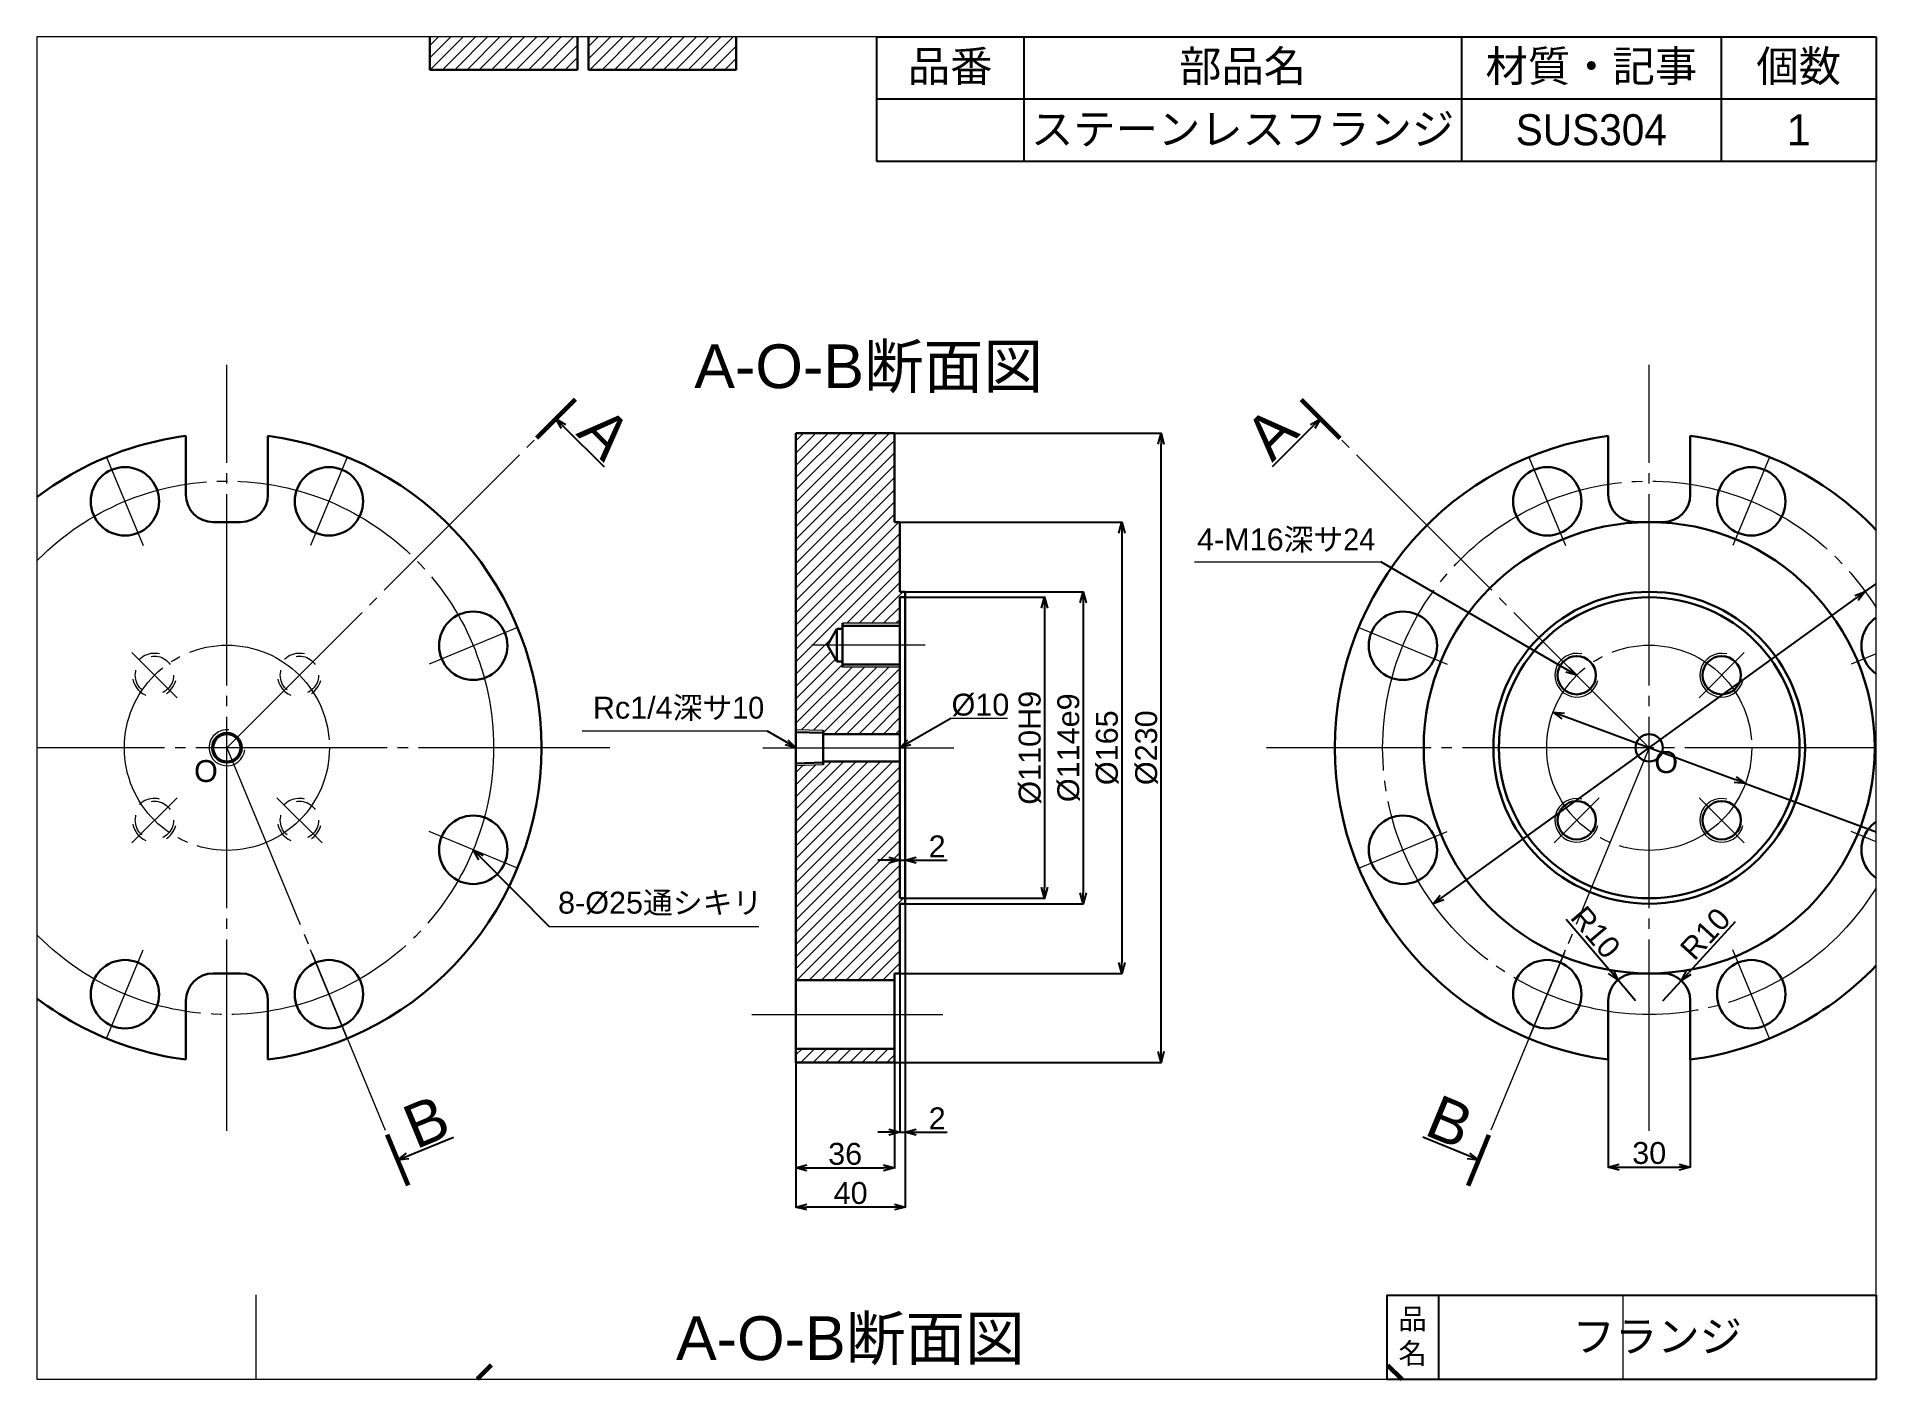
# Paper-space layout '배치1' of a CAD drawing. Header units: millimetres. Extents: x 0 to 267, y 0 to 195.
# The model-space entities are those that its viewports show. They can reach past a viewport. Long polylines and large blocks are cut down to what shows.
import ezdxf

# ---------------------------------------------------------------- set-up
doc = ezdxf.new("R2010")
doc.units = ezdxf.units.MM
doc.linetypes.add('JIS_02_1.2', pattern=[2.5, 1.25, -1.25])
doc.linetypes.add('JIS_08_11', pattern=[12.8, 11, -0.6, 0.6, -0.6])
for name, color, linetype, lineweight in [('ACR_CENTER', 2, 'JIS_08_11', 13), ('ACR_Dim', 7, 'Continuous', 13), ('Cster BODY OUTER', 7, 'Continuous', 30), ('Cster Hatch', 7, 'Continuous', 13), ('micel', 7, 'Continuous', 60), ('SUS Hatch', 7, 'Continuous', 13), ('SUS_BODY inner', 7, 'Continuous', 13), ('SUS_BODY OUTER', 7, 'Continuous', 30), ('SUS_CENTER', 2, 'JIS_08_11', 13), ('SUS_Dim', 7, 'Continuous', 13), ('SUS_Hidden', 7, 'JIS_02_1.2', 13), ('UPFlange BODY OUTER', 7, 'Continuous', 30), ('UPFlange Hatch', 7, 'Continuous', 13)]:
    doc.layers.add(name, color=color, linetype=linetype, lineweight=lineweight)
doc.styles.add('JIS Mechanical', font='arial.ttf', dxfattribs={"height": 8})
doc.styles.get("Standard").update_dxf_attribs({"font": 'arial.ttf'})
doc.dimstyles.new('JIS Mechanical', dxfattribs={"dimtxt": 8, "dimasz": 4, "dimexe": 0.18, "dimexo": 0, "dimgap": 1, "dimtad": 1, "dimdec": 4, "dimdsep": 46, "dimtxsty": 'Standard', "dimblk": 'OPEN30', "dimcen": 0.09, "dimadec": 0, "dimazin": 2, "dimtfac": 1, "dimtdec": 4, "dimtmove": 0, "dimatfit": 3, "dimfxl": 1, "dimtolj": 1, "dimtzin": 0, "dimarcsym": 0})
doc.dimstyles.new('JIS Mechanical ONE ARROW', dxfattribs={"dimtxt": 8, "dimasz": 4, "dimexe": 0, "dimexo": 0, "dimgap": 1, "dimtad": 1, "dimdec": 4, "dimzin": 0, "dimdsep": 46, "dimtxsty": 'Standard', "dimblk": 'OPEN30', "dimcen": 0.09, "dimsd2": 1, "dimadec": 0, "dimazin": 0, "dimtfac": 1, "dimtdec": 4, "dimtofl": 0, "dimtmove": 0, "dimatfit": 3, "dimfxl": 1, "dimtolj": 1, "dimtzin": 0, "dimarcsym": 0})
doc.dimstyles.new('JIS Mechanical ONE ARROW micel', dxfattribs={"dimtxt": 8, "dimasz": 4, "dimexe": 0, "dimexo": 0, "dimgap": 1, "dimtad": 0, "dimdec": 4, "dimzin": 0, "dimdsep": 46, "dimtxsty": 'Standard', "dimblk": 'OPEN30', "dimcen": 0.09, "dimsd2": 1, "dimadec": 0, "dimazin": 0, "dimtfac": 1, "dimtdec": 4, "dimtofl": 0, "dimtmove": 0, "dimatfit": 3, "dimfxl": 1, "dimtolj": 1, "dimtzin": 0, "dimarcsym": 0})

# ---------------------------------------------------------------- blocks, each defined once
blk = doc.blocks.new('*T42')
at = {"layer": 'SUS_Dim', "color": 0, "linetype": 'ByBlock', "lineweight": -2, "transparency": 16777216}
for p, q in [((0, 0), (144.97, 0)), ((0, 0), (0, -18)), ((21.33, 0), (21.33, -18)), ((84.83, 0), (84.83, -18)), ((122.49, 0), (122.49, -18)), ((144.97, 0), (144.97, -18)), ((0, -9), (144.97, -9)), ((0, -18), (144.97, -18))]:
    blk.add_line(p, q, dxfattribs=at)
at = {"layer": 'SUS_Dim', "color": 0, "transparency": 16777216, "char_height": 4.5, "attachment_point": 5}
for s, insert, width in [('{\\fMS PGothic|b0|i0|c128|p50;品番}', (10.66, -4.5), 18.328), ('{\\fMS PGothic|b0|i0|c128|p50;部品名}', (53.08, -4.5), 60.5), ('{\\fMS PGothic|b0|i0|c128|p50;材質・記事}', (103.66, -4.5), 34.6638), ('{\\fMS PGothic|b0|i0|c128|p50;個数}', (133.73, -4.5), 19.4808), ('{\\fMS PGothic|b0|i0|c128|p50;ステーンレスフランジ}', (53.08, -13.5), 60.5), ('{\\fMS PGothic|b0|i0|c128|p50;SUS304}', (103.66, -13.5), 34.6638), ('1', (133.73, -13.5), 19.4808)]:
    blk.add_mtext(s, dxfattribs=dict(at, insert=insert, width=width))
blk = doc.blocks.new('*T43')
at = {"layer": 'SUS_Dim', "color": 0, "linetype": 'ByBlock', "lineweight": -2, "transparency": 16777216}
for p, q in [((0, 0), (71, 0)), ((0, 0), (0, -12.18)), ((7.5, 0), (7.5, -12.18)), ((71, 0), (71, -12.18)), ((0, -12.18), (71, -12.18))]:
    blk.add_line(p, q, dxfattribs=at)
at = {"layer": 'SUS_Dim', "color": 0, "transparency": 16777216, "attachment_point": 5}
for s, insert, char_height, width in [('{\\fMS PGothic|b0|i0|c128|p50;品名}', (3.75, -6.09), 3, 4.5), ('{\\fMS PGothic|b0|i0|c128|p50;フランジ}', (39.25, -6.09), 4.5, 60.5)]:
    blk.add_mtext(s, dxfattribs=dict(at, insert=insert, char_height=char_height, width=width))
blk = doc.blocks.new('_Open30')
at = {"color": 0, "linetype": 'ByBlock', "lineweight": -2}
for p, q in [((-1, 0.27), (0, 0)), ((0, 0), (-1, -0.27)), ((0, 0), (-1, 0))]:
    blk.add_line(p, q, dxfattribs=at)
blk = doc.blocks.new('*D3')
at = {"layer": 'Defpoints', "color": 0, "transparency": 16777216}
for p in [(228.45, 61.02), (228.45, 61.02), (247.53, 50)]:
    blk.add_point(p, dxfattribs=at)
at = {"layer": 'SUS_Dim', "color": 0, "lineweight": -2, "transparency": 16777216}
blk.add_line((244.06, 52), (237.12, 56.01), dxfattribs=at)
at = {"layer": 'SUS_Dim', "color": 0, "lineweight": -2, "transparency": 16777216, "xscale": 4, "yscale": 4, "zscale": 4, "rotation": 330.0000000000001}
blk.add_blockref('_Open30', (247.53, 50), dxfattribs=at)
blk = doc.blocks.new('*D4')
at = {"layer": 'Defpoints', "color": 0, "transparency": 16777216}
for p in [(304.61, 61.02), (304.61, 61.02), (285.53, 50)]:
    blk.add_point(p, dxfattribs=at)
at = {"layer": 'SUS_Dim', "color": 0, "lineweight": -2, "transparency": 16777216}
blk.add_line((288.99, 52), (304.23, 60.8), dxfattribs=at)
at = {"layer": 'SUS_Dim', "color": 0, "lineweight": -2, "transparency": 16777216, "xscale": 4, "yscale": 4, "zscale": 4, "rotation": 210}
blk.add_blockref('_Open30', (285.53, 50), dxfattribs=at)
blk = doc.blocks.new('*D5')
at = {"layer": 'Defpoints', "color": 0, "transparency": 16777216}
for p in [(287.53, 107), (287.53, -7), (352.57, -7)]:
    blk.add_point(p, dxfattribs=at)
at = {"layer": 'SUS_Dim', "color": 0, "lineweight": -2, "transparency": 16777216}
for p, q in [((287.53, 107), (352.75, 107)), ((352.57, 103), (352.57, -3)), ((287.53, -7), (352.75, -7))]:
    blk.add_line(p, q, dxfattribs=at)
at = {"layer": 'SUS_Dim', "color": 0, "lineweight": -2, "transparency": 16777216, "xscale": 4, "yscale": 4, "zscale": 4}
for p, rotation in [((352.57, 107), 90), ((352.57, -7), 270)]:
    blk.add_blockref('_Open30', p, dxfattribs=dict(at, rotation=rotation))
at = {"layer": 'SUS_Dim', "color": 0, "transparency": 16777216, "insert": (347.27, 50), "char_height": 8, "attachment_point": 5, "rotation": 90}
blk.add_mtext('\\A1;%%C114e9', dxfattribs=at)
blk = doc.blocks.new('*D6')
at = {"layer": 'Defpoints', "color": 0, "transparency": 16777216}
for p in [(285.53, 132.5), (285.53, -32.5), (366.7, -32.5)]:
    blk.add_point(p, dxfattribs=at)
at = {"layer": 'SUS_Dim', "color": 0, "lineweight": -2, "transparency": 16777216}
for p, q in [((285.53, 132.5), (366.88, 132.5)), ((366.7, 128.5), (366.7, -28.5)), ((285.53, -32.5), (366.88, -32.5))]:
    blk.add_line(p, q, dxfattribs=at)
at = {"layer": 'SUS_Dim', "color": 0, "lineweight": -2, "transparency": 16777216, "xscale": 4, "yscale": 4, "zscale": 4}
for p, rotation in [((366.7, 132.5), 90), ((366.7, -32.5), 270)]:
    blk.add_blockref('_Open30', p, dxfattribs=dict(at, rotation=rotation))
at = {"layer": 'SUS_Dim', "color": 0, "transparency": 16777216, "insert": (361.39, 50), "char_height": 8, "attachment_point": 5, "rotation": 90}
blk.add_mtext('\\A1;%%C165', dxfattribs=at)
blk = doc.blocks.new('*D7')
at = {"layer": 'Defpoints', "color": 0, "transparency": 16777216}
for p in [(283.53, 165), (381.06, 165), (283.53, -65)]:
    blk.add_point(p, dxfattribs=at)
at = {"layer": 'SUS_Dim', "color": 0, "lineweight": -2, "transparency": 16777216}
for p, q in [((283.53, 165), (381.24, 165)), ((381.06, -61), (381.06, 161)), ((283.53, -65), (381.24, -65))]:
    blk.add_line(p, q, dxfattribs=at)
at = {"layer": 'SUS_Dim', "color": 0, "lineweight": -2, "transparency": 16777216, "xscale": 4, "yscale": 4, "zscale": 4}
for p, rotation in [((381.06, 165), 90), ((381.06, -65), 270)]:
    blk.add_blockref('_Open30', p, dxfattribs=dict(at, rotation=rotation))
at = {"layer": 'SUS_Dim', "color": 0, "transparency": 16777216, "insert": (375.76, 50), "char_height": 8, "attachment_point": 5, "rotation": 90}
blk.add_mtext('\\A1;%%C230', dxfattribs=at)
blk = doc.blocks.new('*D10')
at = {"layer": 'Defpoints', "color": 0, "transparency": 16777216}
for p in [(101.85, -100.75), (94.88, -103.64), (94.88, -103.64)]:
    blk.add_point(p, dxfattribs=at)
at = {"layer": 'SUS_Dim', "color": 0, "lineweight": -2, "transparency": 16777216}
blk.add_line((105.55, -99.22), (122.25, -92.3), dxfattribs=at)
at = {"layer": 'SUS_Dim', "color": 0, "lineweight": -2, "transparency": 16777216, "xscale": 4, "yscale": 4, "zscale": 4, "rotation": 202.4999999999999}
blk.add_blockref('_Open30', (101.85, -100.75), dxfattribs=at)
at = {"layer": 'SUS_Dim', "color": 0, "transparency": 16777216, "insert": (112.3, -86.68), "char_height": 8, "attachment_point": 5, "rotation": 22.5}
blk.add_mtext('\\A1;{\\H2x;B}', dxfattribs=at)
blk = doc.blocks.new('*D12')
at = {"layer": 'Defpoints', "color": 0, "transparency": 16777216}
for p in [(638.65, 107.09), (638.65, 107.09), (480.58, -7.09)]:
    blk.add_point(p, dxfattribs=at)
at = {"layer": 'SUS_Dim', "color": 0, "lineweight": -2, "transparency": 16777216}
for p, q in [((638.65, 107.09), (678.12, 135.61)), ((483.82, -4.75), (635.41, 104.75)), ((638.65, 107.09), (638.75, 106.95)), ((480.58, -7.09), (480.68, -7.24))]:
    blk.add_line(p, q, dxfattribs=at)
at = {"layer": 'SUS_Dim', "color": 0, "lineweight": -2, "transparency": 16777216, "xscale": 4, "yscale": 4, "zscale": 4}
for p, rotation in [((638.65, 107.09), 35.84337346693896), ((480.58, -7.09), 215.8433734669389)]:
    blk.add_blockref('_Open30', p, dxfattribs=dict(at, rotation=rotation))
at = {"layer": 'SUS_Dim', "color": 0, "transparency": 16777216, "insert": (663.49, 131.58), "char_height": 8, "attachment_point": 5, "rotation": 35.84337}
blk.add_mtext('\\A1;%%C195', dxfattribs=at)
blk = doc.blocks.new('*D13')
at = {"layer": 'Defpoints', "color": 0, "transparency": 16777216}
for p in [(544.61, -64.02), (574.61, -64.02), (574.61, -103.28)]:
    blk.add_point(p, dxfattribs=at)
at = {"layer": 'SUS_Dim', "color": 0, "lineweight": -2, "transparency": 16777216}
for p, q in [((544.61, -64.02), (544.61, -103.46)), ((574.61, -64.02), (574.61, -103.46)), ((548.61, -103.28), (570.61, -103.28))]:
    blk.add_line(p, q, dxfattribs=at)
at = {"layer": 'SUS_Dim', "color": 0, "lineweight": -2, "transparency": 16777216, "xscale": 4, "yscale": 4, "zscale": 4, "rotation": 180}
blk.add_blockref('_Open30', (544.61, -103.28), dxfattribs=at)
at = {"layer": 'SUS_Dim', "color": 0, "lineweight": -2, "transparency": 16777216, "xscale": 4, "yscale": 4, "zscale": 4}
blk.add_blockref('_Open30', (574.61, -103.28), dxfattribs=at)
at = {"layer": 'SUS_Dim', "color": 0, "transparency": 16777216, "insert": (559.61, -98.19), "char_height": 8, "attachment_point": 5}
blk.add_mtext('\\A1;30', dxfattribs=at)
blk = doc.blocks.new('*D14')
at = {"layer": 'Defpoints', "color": 0, "transparency": 16777216}
for p in [(571.37, -35.13), (564.61, -42.5)]:
    blk.add_point(p, dxfattribs=at)
at = {"layer": 'SUS_Dim', "color": 0, "lineweight": -2, "transparency": 16777216}
for p, q in [((591.01, -13.67), (574.07, -32.18)), ((564.61, -42.5), (571.37, -35.13))]:
    blk.add_line(p, q, dxfattribs=at)
at = {"layer": 'SUS_Dim', "color": 0, "lineweight": -2, "transparency": 16777216, "xscale": 4, "yscale": 4, "zscale": 4, "rotation": 227.5162813843645}
blk.add_blockref('_Open30', (571.37, -35.13), dxfattribs=at)
at = {"layer": 'SUS_Dim', "color": 0, "transparency": 16777216, "insert": (580.14, -18.02), "char_height": 8, "attachment_point": 5, "rotation": 47.51628}
blk.add_mtext('\\A1;R10', dxfattribs=at)
blk = doc.blocks.new('*D15')
at = {"layer": 'Defpoints', "color": 0, "transparency": 16777216}
for p in [(548.14, -34.88), (554.61, -42.5)]:
    blk.add_point(p, dxfattribs=at)
at = {"layer": 'SUS_Dim', "color": 0, "lineweight": -2, "transparency": 16777216}
for p, q in [((529.29, -12.72), (545.54, -31.83)), ((554.61, -42.5), (548.14, -34.88))]:
    blk.add_line(p, q, dxfattribs=at)
at = {"layer": 'SUS_Dim', "color": 0, "lineweight": -2, "transparency": 16777216, "xscale": 4, "yscale": 4, "zscale": 4, "rotation": 310.3721878553387}
blk.add_blockref('_Open30', (548.14, -34.88), dxfattribs=at)
at = {"layer": 'SUS_Dim', "color": 0, "transparency": 16777216, "insert": (540, -17.46), "char_height": 8, "attachment_point": 5, "rotation": 310.37219}
blk.add_mtext('\\A1;R10', dxfattribs=at)
blk = doc.blocks.new('*D16')
at = {"layer": 'Defpoints', "color": 0, "transparency": 16777216}
for p in [(524.45, 63.02), (524.45, 63.02), (594.78, 36.98)]:
    blk.add_point(p, dxfattribs=at)
at = {"layer": 'SUS_Dim', "color": 0, "lineweight": -2, "transparency": 16777216}
for p, q in [((524.45, 63.02), (524.39, 62.86)), ((528.2, 61.64), (591.03, 38.36)), ((594.78, 36.98), (594.72, 36.81)), ((594.78, 36.98), (692.98, 0.6))]:
    blk.add_line(p, q, dxfattribs=at)
at = {"layer": 'SUS_Dim', "color": 0, "lineweight": -2, "transparency": 16777216, "xscale": 4, "yscale": 4, "zscale": 4}
for p, rotation in [((524.45, 63.02), 159.6761750796238), ((594.78, 36.98), 339.6761750796238)]:
    blk.add_blockref('_Open30', p, dxfattribs=dict(at, rotation=rotation))
at = {"layer": 'SUS_Dim', "color": 0, "transparency": 16777216, "insert": (684.41, 9.44), "char_height": 8, "attachment_point": 5, "rotation": 339.67618}
blk.add_mtext('\\A1;%%C75', dxfattribs=at)
blk = doc.blocks.new('*D25')
at = {"layer": 'ACR_Dim', "color": 0, "lineweight": -2, "transparency": 16777216}
for p, q in [((253.48, -206.75), (253.48, -193.96)), ((257.48, -194.14), (269.48, -194.14)), ((273.48, -206.75), (273.48, -193.96))]:
    blk.add_line(p, q, dxfattribs=at)
at = {"layer": 'Defpoints', "color": 0, "transparency": 16777216}
for p in [(273.48, -194.14), (253.48, -206.75), (273.48, -206.75)]:
    blk.add_point(p, dxfattribs=at)
at = {"layer": 'ACR_Dim', "color": 0, "lineweight": -2, "transparency": 16777216, "xscale": 4, "yscale": 4, "zscale": 4, "rotation": 180}
blk.add_blockref('_Open30', (253.48, -194.14), dxfattribs=at)
at = {"layer": 'ACR_Dim', "color": 0, "lineweight": -2, "transparency": 16777216, "xscale": 4, "yscale": 4, "zscale": 4}
blk.add_blockref('_Open30', (273.48, -194.14), dxfattribs=at)
at = {"layer": 'ACR_Dim', "color": 0, "transparency": 16777216, "insert": (263.48, -189.05), "char_height": 8, "attachment_point": 5}
blk.add_mtext('\\A1;20', dxfattribs=at)
blk = doc.blocks.new('*D26')
at = {"layer": 'Defpoints', "color": 0, "transparency": 16777216}
for p in [(287.53, 105), (287.53, -5), (338.46, -5)]:
    blk.add_point(p, dxfattribs=at)
at = {"layer": 'SUS_Dim', "color": 0, "lineweight": -2, "transparency": 16777216}
for p, q in [((287.53, 105), (338.64, 105)), ((338.46, 101), (338.46, -1)), ((287.53, -5), (338.64, -5))]:
    blk.add_line(p, q, dxfattribs=at)
at = {"layer": 'SUS_Dim', "color": 0, "lineweight": -2, "transparency": 16777216, "xscale": 4, "yscale": 4, "zscale": 4}
for p, rotation in [((338.46, 105), 90), ((338.46, -5), 270)]:
    blk.add_blockref('_Open30', p, dxfattribs=dict(at, rotation=rotation))
at = {"layer": 'SUS_Dim', "color": 0, "transparency": 16777216, "insert": (333.15, 50), "char_height": 8, "attachment_point": 5, "rotation": 90}
blk.add_mtext('\\A1;%%C110H9', dxfattribs=at)
blk = doc.blocks.new('*D27')
at = {"layer": 'Defpoints', "color": 0, "transparency": 16777216}
for p in [(287.53, -7), (247.53, -65), (247.53, -117.89)]:
    blk.add_point(p, dxfattribs=at)
at = {"layer": 'SUS_Dim', "color": 0, "lineweight": -2, "transparency": 16777216}
for p, q in [((287.53, -7), (287.53, -118.07)), ((247.53, -65), (247.53, -118.07)), ((283.53, -117.89), (251.53, -117.89))]:
    blk.add_line(p, q, dxfattribs=at)
at = {"layer": 'SUS_Dim', "color": 0, "lineweight": -2, "transparency": 16777216, "xscale": 4, "yscale": 4, "zscale": 4, "rotation": 180}
blk.add_blockref('_Open30', (247.53, -117.89), dxfattribs=at)
at = {"layer": 'SUS_Dim', "color": 0, "lineweight": -2, "transparency": 16777216, "xscale": 4, "yscale": 4, "zscale": 4}
blk.add_blockref('_Open30', (287.53, -117.89), dxfattribs=at)
at = {"layer": 'SUS_Dim', "color": 0, "transparency": 16777216, "insert": (267.53, -112.81), "char_height": 8, "attachment_point": 5}
blk.add_mtext('\\A1;40', dxfattribs=at)
blk = doc.blocks.new('*D28')
at = {"layer": 'Defpoints', "color": 0, "transparency": 16777216}
for p in [(247.53, -65), (283.53, -65), (283.53, -103.59)]:
    blk.add_point(p, dxfattribs=at)
at = {"layer": 'SUS_Dim', "color": 0, "lineweight": -2, "transparency": 16777216}
for p, q in [((247.53, -65), (247.53, -103.77)), ((283.53, -65), (283.53, -103.77)), ((251.53, -103.59), (279.53, -103.59))]:
    blk.add_line(p, q, dxfattribs=at)
at = {"layer": 'SUS_Dim', "color": 0, "lineweight": -2, "transparency": 16777216, "xscale": 4, "yscale": 4, "zscale": 4, "rotation": 180}
blk.add_blockref('_Open30', (247.53, -103.59), dxfattribs=at)
at = {"layer": 'SUS_Dim', "color": 0, "lineweight": -2, "transparency": 16777216, "xscale": 4, "yscale": 4, "zscale": 4}
blk.add_blockref('_Open30', (283.53, -103.59), dxfattribs=at)
at = {"layer": 'SUS_Dim', "color": 0, "transparency": 16777216, "insert": (265.53, -98.5), "char_height": 8, "attachment_point": 5}
blk.add_mtext('\\A1;36', dxfattribs=at)
blk = doc.blocks.new('*D29')
at = {"layer": 'Defpoints', "color": 0, "transparency": 16777216}
for p in [(287.53, -7), (285.53, -32.5), (287.53, -90.49)]:
    blk.add_point(p, dxfattribs=at)
at = {"layer": 'SUS_Dim', "color": 0, "lineweight": -2, "transparency": 16777216}
for p, q in [((287.53, -7), (287.53, -90.67)), ((285.53, -32.5), (285.53, -90.67)), ((281.53, -90.49), (277.53, -90.49)), ((285.53, -90.49), (287.53, -90.49)), ((291.53, -90.49), (302.83, -90.49))]:
    blk.add_line(p, q, dxfattribs=at)
at = {"layer": 'SUS_Dim', "color": 0, "lineweight": -2, "transparency": 16777216, "xscale": 4, "yscale": 4, "zscale": 4}
blk.add_blockref('_Open30', (285.53, -90.49), dxfattribs=at)
at = {"layer": 'SUS_Dim', "color": 0, "lineweight": -2, "transparency": 16777216, "xscale": 4, "yscale": 4, "zscale": 4, "rotation": 180}
blk.add_blockref('_Open30', (287.53, -90.49), dxfattribs=at)
at = {"layer": 'SUS_Dim', "color": 0, "transparency": 16777216, "insert": (299.18, -85.47), "char_height": 8, "attachment_point": 5}
blk.add_mtext('\\A1;2', dxfattribs=at)
blk = doc.blocks.new('*D30')
at = {"layer": 'Defpoints', "color": 0, "transparency": 16777216}
for p in [(287.53, 8.92), (285.53, -5), (287.53, -5)]:
    blk.add_point(p, dxfattribs=at)
at = {"layer": 'SUS_Dim', "color": 0, "lineweight": -2, "transparency": 16777216}
for p, q in [((281.53, 8.92), (277.53, 8.92)), ((285.53, -5), (285.53, 9.1)), ((285.53, 8.92), (287.53, 8.92)), ((287.53, -5), (287.53, 9.1)), ((291.53, 8.92), (302.83, 8.92))]:
    blk.add_line(p, q, dxfattribs=at)
at = {"layer": 'SUS_Dim', "color": 0, "lineweight": -2, "transparency": 16777216, "xscale": 4, "yscale": 4, "zscale": 4}
blk.add_blockref('_Open30', (285.53, 8.92), dxfattribs=at)
at = {"layer": 'SUS_Dim', "color": 0, "lineweight": -2, "transparency": 16777216, "xscale": 4, "yscale": 4, "zscale": 4, "rotation": 180}
blk.add_blockref('_Open30', (287.53, 8.92), dxfattribs=at)
at = {"layer": 'SUS_Dim', "color": 0, "transparency": 16777216, "insert": (299.18, 13.94), "char_height": 8, "attachment_point": 5}
blk.add_mtext('\\A1;2', dxfattribs=at)
blk = doc.blocks.new('*D32')
at = {"layer": 'Defpoints', "color": 0, "transparency": 16777216}
for p in [(129.49, 12.69), (146.42, -4.44), (146.42, -4.44)]:
    blk.add_point(p, dxfattribs=at)
at = {"layer": 'SUS_Dim', "color": 0, "lineweight": -2, "transparency": 16777216}
blk.add_line((132.3, 9.84), (157.24, -15.39), dxfattribs=at)
at = {"layer": 'SUS_Dim', "color": 0, "lineweight": -2, "transparency": 16777216, "xscale": 4, "yscale": 4, "zscale": 4, "rotation": 134.6656930719426}
blk.add_blockref('_Open30', (129.49, 12.69), dxfattribs=at)
blk = doc.blocks.new('*D34')
at = {"layer": 'Defpoints', "color": 0, "transparency": 16777216}
for p in [(439.32, 170.29), (442.95, 173.91), (442.95, 173.91)]:
    blk.add_point(p, dxfattribs=at)
at = {"layer": 'SUS_Dim', "color": 0, "lineweight": -2, "transparency": 16777216}
blk.add_line((436.5, 167.46), (421.69, 152.65), dxfattribs=at)
at = {"layer": 'SUS_Dim', "color": 0, "lineweight": -2, "transparency": 16777216, "xscale": 4, "yscale": 4, "zscale": 4, "rotation": 45}
blk.add_blockref('_Open30', (439.32, 170.29), dxfattribs=at)
at = {"layer": 'SUS_Dim', "color": 0, "transparency": 16777216, "insert": (421.31, 165.01), "char_height": 8, "attachment_point": 5, "rotation": 45}
blk.add_mtext('\\A1;{\\H2x;A}', dxfattribs=at)
blk = doc.blocks.new('*D35')
at = {"layer": 'Defpoints', "color": 0, "transparency": 16777216}
for p in [(497.17, -100.75), (504.14, -103.64), (504.14, -103.64)]:
    blk.add_point(p, dxfattribs=at)
at = {"layer": 'SUS_Dim', "color": 0, "lineweight": -2, "transparency": 16777216}
blk.add_line((493.48, -99.22), (476.77, -92.3), dxfattribs=at)
at = {"layer": 'SUS_Dim', "color": 0, "lineweight": -2, "transparency": 16777216, "xscale": 4, "yscale": 4, "zscale": 4, "rotation": 337.5000000000001}
blk.add_blockref('_Open30', (497.17, -100.75), dxfattribs=at)
at = {"layer": 'SUS_Dim', "color": 0, "transparency": 16777216, "insert": (486.72, -86.68), "char_height": 8, "attachment_point": 5, "rotation": 337.5}
blk.add_mtext('\\A1;{\\H2x;B}', dxfattribs=at)
blk = doc.blocks.new('*D36')
at = {"layer": 'Defpoints', "color": 0, "transparency": 16777216}
for p in [(453.94, 122.22), (453.94, 122.22), (533.1, 76.52)]:
    blk.add_point(p, dxfattribs=at)
at = {"layer": 'SUS_Dim', "color": 0, "lineweight": -2, "transparency": 16777216}
blk.add_line((529.63, 78.52), (461.39, 117.92), dxfattribs=at)
at = {"layer": 'SUS_Dim', "color": 0, "lineweight": -2, "transparency": 16777216, "xscale": 4, "yscale": 4, "zscale": 4, "rotation": 330.0000000000001}
blk.add_blockref('_Open30', (533.1, 76.52), dxfattribs=at)
blk = doc.blocks.new('*D38')
at = {"layer": 'ACR_Dim', "color": 0, "lineweight": -2, "transparency": 16777216}
blk.add_line((131.85, -185.56), (134.67, -188.39), dxfattribs=at)
at = {"layer": 'Defpoints', "color": 0, "transparency": 16777216}
for p in [(127.58, -181.29), (127.58, -181.29), (129.02, -182.73)]:
    blk.add_point(p, dxfattribs=at)
at = {"layer": 'ACR_Dim', "color": 0, "lineweight": -2, "transparency": 16777216, "xscale": 4, "yscale": 4, "zscale": 4, "rotation": 134.9999999999991}
blk.add_blockref('_Open30', (129.02, -182.73), dxfattribs=at)
at = {"layer": 'ACR_Dim', "color": 0, "transparency": 16777216, "insert": (138.02, -191.74), "char_height": 8, "attachment_point": 5, "rotation": 315}
blk.add_mtext('\\A1;A', dxfattribs=at)
blk = doc.blocks.new('*D40')
at = {"layer": 'ACR_Dim', "color": 0, "lineweight": -2, "transparency": 16777216}
blk.add_line((468.15, -185.56), (465.33, -188.39), dxfattribs=at)
at = {"layer": 'Defpoints', "color": 0, "transparency": 16777216}
for p in [(472.42, -181.29), (472.42, -181.29), (470.98, -182.73)]:
    blk.add_point(p, dxfattribs=at)
at = {"layer": 'ACR_Dim', "color": 0, "lineweight": -2, "transparency": 16777216, "xscale": 4, "yscale": 4, "zscale": 4, "rotation": 45.00000000000056}
blk.add_blockref('_Open30', (470.98, -182.73), dxfattribs=at)
at = {"layer": 'ACR_Dim', "color": 0, "transparency": 16777216, "insert": (461.98, -191.74), "char_height": 8, "attachment_point": 5, "rotation": 45}
blk.add_mtext('\\A1;A', dxfattribs=at)
blk = doc.blocks.new('*D46')
at = {"layer": 'Defpoints', "color": 0, "transparency": 16777216}
for p in [(156.07, 173.91), (156.07, 173.91), (159.7, 170.29)]:
    blk.add_point(p, dxfattribs=at)
at = {"layer": 'SUS_Dim', "color": 0, "lineweight": -2, "transparency": 16777216}
blk.add_line((162.53, 167.46), (177.33, 152.65), dxfattribs=at)
at = {"layer": 'SUS_Dim', "color": 0, "lineweight": -2, "transparency": 16777216, "xscale": 4, "yscale": 4, "zscale": 4, "rotation": 134.9999999999986}
blk.add_blockref('_Open30', (159.7, 170.29), dxfattribs=at)
at = {"layer": 'SUS_Dim', "color": 0, "transparency": 16777216, "insert": (177.71, 165.01), "char_height": 8, "attachment_point": 5, "rotation": 315}
blk.add_mtext('\\A1;{\\H2x;A}', dxfattribs=at)

msp = doc.modelspace()

# ---------------------------------------------------------------- hatches: boundary and pattern name
at = {"layer": 'Cster Hatch'}
h = msp.add_hatch(dxfattribs=at)
h.set_pattern_fill('ANSI31', color=256)
h.paths.add_polyline_path([(265.67284, 401.64834), (279.67284, 401.64834), (279.67284, 357.84834), (289.67284, 357.84834), (289.67284, 409.64834), (169.67284, 409.64834), (169.67284, 357.84834), (171.67284, 357.84834), (171.67284, 297.84834), (225.67284, 297.84834), (225.67284, 361.64834, -0.414213562)])
at = {"layer": 'SUS Hatch'}
h = msp.add_hatch(dxfattribs=at)
h.set_pattern_fill('ANSI31', color=256)
h.paths.add_polyline_path([(283.52738, 132.5), (283.52738, 165), (247.52738, 165), (247.52738, 56.5785), (257.52738, 56.266), (257.52738, 55), (285.52738, 55), (285.52738, 79.5), (264.52738, 79.5), (264.52738, 81.5), (262.52738, 81.5), (259.06328, 87.5), (262.52738, 93.5), (264.52738, 93.5), (264.52738, 95.5), (285.52738, 95.5), (285.52738, 105), (287.52738, 105), (287.52738, 107), (285.52738, 107), (285.52738, 132.5)])
h.paths.add_polyline_path([(247.52738, -35), (283.52738, -35), (283.52738, -32.5), (285.52738, -32.5), (285.52738, -7), (287.52738, -7), (287.52738, -5), (285.52738, -5), (285.52738, 45), (257.52738, 45), (257.52738, 43.734), (247.52738, 43.4215)])
h.paths.add_polyline_path([(283.52738, -65), (283.52738, -60), (247.52738, -60), (247.52738, -65)])
at = {"layer": 'UPFlange Hatch'}
h = msp.add_hatch(dxfattribs=at)
h.set_pattern_fill('ANSI31', color=256)
h.paths.add_polyline_path([(169.67284, 410.34834), (225.67284, 410.34834), (225.67284, 437.84834), (220.13694, 437.84834), (216.67284, 428.84834), (214.67284, 428.84834), (214.67284, 426.84834), (169.67284, 426.84834), (169.67284, 418.34834), (113.67284, 418.34834), (113.67284, 297.84834), (167.67284, 297.84834), (167.67284, 357.84834), (169.67284, 357.84834)])
h.paths.add_polyline_path([(225.67284, 478.34834), (169.67284, 478.34834), (169.67284, 448.84834), (214.67284, 448.84834), (214.67284, 446.84834), (216.67284, 446.84834), (220.13694, 437.84834), (225.67284, 437.84834)])
h.paths.add_polyline_path([(169.67284, 712.84834), (167.67284, 712.84834), (167.67284, 723.84834), (113.67284, 723.84834), (113.67284, 652.34834), (169.67284, 652.34834), (169.67284, 592.34834), (225.67284, 592.34834), (225.67284, 660.34834), (169.67284, 660.34834)])
h.paths.add_polyline_path([(167.67284, 772.84834), (113.67284, 772.84834), (113.67284, 756.84834), (167.67284, 756.84834)])

# ---------------------------------------------------------------- linework, layer by layer
at = {"layer": 'ACR_CENTER'}
for p, q in [((294.75448, 87.5), (253.32318, 87.5)), ((50, -150), (50, -373.4928)), ((550, -150), (550, -373.4928)), ((129.01664, -182.72976), (50, -261.7464)), ((470.98336, -182.72976), (550, -261.7464))]:
    msp.add_line(p, q, dxfattribs=at)
at = {"layer": 'Cster BODY OUTER'}
for p, q in [((171.67284, 357.84834), (171.67284, 297.84834)), ((225.67284, 361.64834), (225.67284, 297.84834)), ((171.67284, 297.84834), (225.67284, 297.84834))]:
    msp.add_line(p, q, dxfattribs=at)
at = {"layer": 'micel'}
for p, q in [((166.76825, 177.35978), (152.62612, 163.21764)), ((432.25331, 177.35978), (446.39545, 163.21764)), ((105.67761, -109.98784), (98.02394, -91.51025)), ((493.34395, -109.98784), (500.99762, -91.51025)), ((136.08771, -175.6587), (121.94557, -189.80083)), ((463.91229, -175.6587), (478.05443, -189.80083))]:
    msp.add_line(p, q, dxfattribs=at)
at = {"layer": 'SUS_BODY inner'}
for p, q in [((285.52738, 95.5), (264.52738, 95.5)), ((285.52738, 79.5), (264.52738, 79.5)), ((257.52738, 56.266), (247.52738, 56.5785)), ((257.52738, 43.734), (247.52738, 43.4215))]:
    msp.add_line(p, q, dxfattribs=at)
for centre, radius, start, end in [((533.09658, 76.5165), 8, 76.20708342, 346.20708342), ((586.12959, 76.5165), 8, 76.20708342, 346.20708342), ((39.40848, 50), 6.5785, 83.76986922, 353.76986922), ((533.09658, 23.4835), 8, 76.20708342, 346.20708342), ((586.12959, 23.4835), 8, 76.20708342, 346.20708342)]:
    msp.add_arc(centre, radius, start, end, dxfattribs=at)
at = {"layer": 'SUS_BODY OUTER'}
for p, q in [((24.40848, 164.01754), (24.40848, 142.5)), ((54.40848, 164.01754), (54.40848, 142.5)), ((247.52738, 165), (247.52738, -65)), ((247.52738, 165), (283.52738, 165)), ((283.52738, 132.5), (283.52738, 165)), ((544.61309, 164.01754), (544.61309, 142.5)), ((574.61309, 164.01754), (574.61309, 142.5)), ((39.40848, 132.5), (34.40848, 132.5)), ((39.40848, 132.5), (44.40848, 132.5)), ((285.52738, 132.5), (283.52738, 132.5)), ((285.52738, 107), (285.52738, 132.5)), ((559.61309, 132.5), (554.61309, 132.5)), ((559.61309, 132.5), (564.61309, 132.5)), ((287.52738, 107), (285.52738, 107)), ((285.52738, 105), (285.52738, -5)), ((287.52738, 105), (285.52738, 105)), ((287.52738, 107), (287.52738, 105)), ((287.52738, 105), (287.52738, -5)), ((264.52738, 95.5), (264.52738, 87.5)), ((285.52738, 94.5528), (264.52738, 94.5528)), ((262.52738, 93.5), (259.06328, 87.5)), ((262.52738, 81.5), (259.06328, 87.5)), ((262.52738, 93.5), (262.52738, 87.5)), ((264.52738, 93.5), (262.52738, 93.5)), ((262.52738, 81.5), (262.52738, 87.5)), ((264.52738, 79.5), (264.52738, 87.5)), ((264.52738, 81.5), (262.52738, 81.5)), ((285.52738, 80.4472), (264.52738, 80.4472)), ((257.52738, 55.41), (247.52738, 55.7225)), ((257.52738, 56.266), (257.52738, 50)), ((285.52738, 55), (257.52738, 55)), ((257.52738, 43.734), (257.52738, 50)), ((257.52738, 44.59), (247.52738, 44.2775)), ((285.52738, 45), (257.52738, 45)), ((287.52738, -5), (285.52738, -5)), ((287.52738, -5), (287.52738, -7)), ((287.52738, -7), (285.52738, -7)), ((285.52738, -7), (285.52738, -32.5)), ((39.40848, -32.5), (34.40848, -32.5)), ((39.40848, -32.5), (44.40848, -32.5)), ((285.52738, -32.5), (283.52738, -32.5)), ((283.52738, -32.5), (283.52738, -65)), ((559.61309, -32.5), (554.61309, -32.5)), ((559.61309, -32.5), (564.61309, -32.5)), ((247.52738, -35), (283.52738, -35)), ((24.40848, -64.01754), (24.40848, -42.5)), ((54.40848, -64.01754), (54.40848, -42.5)), ((544.61309, -64.01754), (544.61309, -42.5)), ((574.61309, -64.01754), (574.61309, -42.5)), ((247.52738, -60), (283.52738, -60)), ((247.52738, -65), (283.52738, -65)), ((247.52738, -65), (283.52738, -65))]:
    msp.add_line(p, q, dxfattribs=at)
for centre, radius in [((2.09684, 140.07825), 12.5), ((76.72011, 140.07825), 12.5), ((522.30145, 140.07825), 12.5), ((596.92472, 140.07825), 12.5), ((559.61309, 50), 82.5), ((559.61309, 50), 57), ((559.61309, 50), 55), ((129.48673, 87.31163), 12.5), ((469.53483, 87.31163), 12.5), ((649.69134, 87.31163), 12.5), ((533.09658, 76.5165), 7), ((586.12959, 76.5165), 7), ((39.40848, 50), 5.41), ((39.40848, 50), 5), ((559.61309, 50), 5), ((533.09658, 23.4835), 7), ((586.12959, 23.4835), 7), ((129.48673, 12.68837), 12.5), ((469.53483, 12.68837), 12.5), ((649.69134, 12.68837), 12.5), ((2.09684, -40.07825), 12.5), ((76.72011, -40.07825), 12.5), ((522.30145, -40.07825), 12.5), ((596.92472, -40.07825), 12.5)]:
    msp.add_circle(centre, radius, dxfattribs=at)
for centre, radius, start, end in [((39.40848, 50), 115, 97.49471745, 262.50528255), ((39.40848, 50), 115, 277.49471745, 82.50528255), ((559.61309, 50), 115, 97.49471745, 262.50528255), ((559.61309, 50), 115, 277.49471745, 82.50528255), ((34.40848, 142.5), 10, 180, 270), ((44.40848, 142.5), 10, 270, 0), ((554.61309, 142.5), 10, 180, 270), ((564.61309, 142.5), 10, 270, 0), ((34.40848, -42.5), 10, 90, 180), ((44.40848, -42.5), 10, 0, 90), ((554.61309, -42.5), 10, 90, 180), ((564.61309, -42.5), 10, 0, 90)]:
    msp.add_arc(centre, radius, start, end, dxfattribs=at)
at = {"layer": 'SUS_CENTER'}
for p, q in [((39.40848, -90), (39.40848, 190)), ((559.61309, -90), (559.61309, 190)), ((39.40848, 50), (159.69719, 170.28871)), ((559.61309, 50), (439.32438, 170.28871)), ((-4.60012, 156.24615), (8.7938, 123.91036)), ((83.41707, 156.24615), (70.02315, 123.91036)), ((515.60449, 156.24615), (528.99841, 123.91036)), ((603.62168, 156.24615), (590.22776, 123.91036)), ((145.65462, 94.00859), (113.31884, 80.61467)), ((453.36694, 94.00859), (485.70273, 80.61467)), ((665.85923, 94.00859), (633.52345, 80.61467)), ((21.15174, 68.25674), (4.63221, 84.77627)), ((577.86983, 68.25674), (594.38936, 84.77627)), ((179.40848, 50), (-100.59152, 50)), ((39.40848, 50), (101.85078, -100.74905)), ((235.42872, 50), (305.24519, 50)), ((699.61309, 50), (419.61309, 50)), ((559.61309, 50), (497.17079, -100.74905)), ((21.15174, 31.74326), (4.63221, 15.22373)), ((57.66521, 31.74326), (74.18475, 15.22373)), ((541.35635, 31.74326), (524.83682, 15.22373)), ((577.86983, 31.74326), (594.38936, 15.22373)), ((145.65462, 5.99141), (113.31884, 19.38533)), ((453.36694, 5.99141), (485.70273, 19.38533)), ((665.85923, 5.99141), (633.52345, 19.38533)), ((-4.60012, -56.24615), (8.7938, -23.91036)), ((83.41707, -56.24615), (70.02315, -23.91036)), ((515.60449, -56.24615), (528.99841, -23.91036)), ((603.62168, -56.24615), (590.22776, -23.91036)), ((231.34022, -47.5), (302.16672, -47.5))]:
    msp.add_line(p, q, dxfattribs=at)
for centre, radius in [((39.40848, 50), 97.5), ((559.61309, 50), 97.5), ((39.40848, 50), 37.5), ((559.61309, 50), 37.5)]:
    msp.add_circle(centre, radius, dxfattribs=at)
at = {"layer": 'SUS_Dim'}
for p, q in [((393.26478, 117.91619), (461.39023, 117.91619)), ((304.22847, 60.79708), (324.93727, 60.79708)), ((237.12096, 56.00815), (169.39015, 56.00815)), ((157.23735, -15.38799), (233.91492, -15.38799))]:
    msp.add_line(p, q, dxfattribs=at)
at = {"layer": 'SUS_Hidden'}
for centre in [(12.89197, 76.5165), (65.92498, 76.5165), (12.89197, 23.4835), (65.92498, 23.4835)]:
    msp.add_circle(centre, 7, dxfattribs=at)
for centre in [(12.89197, 76.5165), (65.92498, 76.5165), (12.89197, 23.4835), (65.92498, 23.4835)]:
    msp.add_arc(centre, 8, 76.20708342, 346.20708342, dxfattribs=at)
at = {"layer": 'UPFlange BODY OUTER'}
for p, q in [((113.67284, 297.84834), (113.67284, 535.34834)), ((167.67284, 297.84834), (167.67284, 357.84834)), ((113.67284, 297.84834), (167.67284, 297.84834))]:
    msp.add_line(p, q, dxfattribs=at)

# ---------------------------------------------------------------- texts
at = {"layer": 'SUS_Dim', "char_height": 16, "attachment_point": 1}
for insert in [(210.334, 197.45947), (203.65355, -157.82858)]:
    msp.add_mtext_dynamic_manual_height_columns('A-O-B{\\fMS PGothic|b0|i0|c128|p50;断面図}', width=221.836558, gutter_width=12.5, heights=[0], dxfattribs=dict(at, insert=insert))
at = {"layer": 'SUS_Dim', "char_height": 8, "style": 'JIS Mechanical'}
for s, width, gutter_width, insert, attachment_point in [('4-M16{\\fMS PGothic|b0|i0|c128|p50;深サ24}', 117.301573, 12.5, (394.22791, 130.15179), 1), ('Rc1/4{\\fMS PGothic|b0|i0|c128|p50;深サ10}', 95.467012, 12.5, (235.89417, 68.64785), 3), ('%%C10', 25.9229992, 12.5, (304.43791, 69.766), 1), ('O', 24.2991491, 40, (561.48055, 48.75329), 1), ('O', 24.2991491, 40, (27.39018, 45.49484), 1), ('8-%%C25{\\fMS PGothic|b0|i0|c128|p50;通シキリ}', 117.301573, 12.5, (160.52337, -2.63105), 1)]:
    msp.add_mtext_dynamic_manual_height_columns(s, width=width, gutter_width=gutter_width, heights=[0], dxfattribs=dict(at, insert=insert, attachment_point=attachment_point))

# ---------------------------------------------------------------- dimensions: what is measured, and where the dimension line sits
at = {"layer": 'ACR_Dim'}
for p1, p2, picture, middle in [((129.01664, -182.72976), (127.57565, -181.28878), '*D38', (138.02188, -191.735)), ((470.98336, -182.72976), (472.42435, -181.28878), '*D40', (461.97812, -191.735))]:
    dim = msp.add_aligned_dim(p1=p1, p2=p2, distance=0, text='A', dimstyle='JIS Mechanical ONE ARROW micel', dxfattribs=at)
    dim.commit()
    dim.dimension.update_dxf_attribs({"geometry": picture, "text_midpoint": middle})
dim = msp.add_linear_dim(base=(273.47732, -194.13612), p1=(253.47732, -206.7464), p2=(273.47732, -206.7464), dimstyle='JIS Mechanical', dxfattribs=at)
dim.commit()
dim.dimension.update_dxf_attribs({"geometry": '*D25', "text_midpoint": (263.47732, -189.05154)})
at = {"layer": 'SUS_Dim'}
for p1, p2, text, picture, middle in [((159.69719, 170.28871), (156.07403, 173.91186), '{\\H2x;A}', '*D46', (177.70767, 165.00615)), ((439.32438, 170.28871), (442.94753, 173.91186), '{\\H2x;A}', '*D34', (421.3139, 165.00615)), ((247.52738, 50), (228.44659, 61.0163), ' ', '*D3', (237.98698, 55.50815)), ((101.85078, -100.74905), (94.87969, -103.63656), '{\\H2x;B}', '*D10', (112.30263, -86.67822)), ((497.17079, -100.74905), (504.14187, -103.63656), '{\\H2x;B}', '*D35', (486.71893, -86.67822))]:
    dim = msp.add_aligned_dim(p1=p1, p2=p2, distance=0, text=text, dimstyle='JIS Mechanical ONE ARROW', dxfattribs=at)
    dim.commit()
    dim.dimension.update_dxf_attribs({"geometry": picture, "text_midpoint": middle})
for base, p1, p2, text, picture, middle in [((381.06442, 165), (283.52738, -65), (283.52738, 165), '%%C<>', '*D7', (375.7561, 50)), ((366.6979, -32.5), (285.52738, 132.5), (285.52738, -32.5), '%%C<>', '*D6', (361.38958, 50)), ((352.57442, -7), (287.52738, 107), (287.52738, -7), '%%C<>e9', '*D5', (347.26609, 50)), ((338.45619, -5), (287.52738, 105), (287.52738, -5), '%%C<>H9', '*D26', (333.14787, 50))]:
    dim = msp.add_linear_dim(base=base, p1=p1, p2=p2, angle=90, text=text, dimstyle='JIS Mechanical', dxfattribs=at)
    dim.commit()
    dim.dimension.update_dxf_attribs({"geometry": picture, "text_midpoint": middle})
for base, p1, p2, angle, text, dimstyle, picture, middle in [((638.64861, 107.09322), (480.57756, -7.09322), (638.64861, 107.09322), 35.84337347, '%%C<>', 'JIS Mechanical', '*D12', (666.59416, 127.28036)), ((453.93978, 122.2177), (533.09658, 76.5165), (453.93978, 122.2177), 150, ' ', 'JIS Mechanical ONE ARROW', '*D36', (462.25626, 117.41619)), ((304.60817, 61.0163), (285.52738, 50), (304.60817, 61.0163), 30, ' ', 'JIS Mechanical ONE ARROW', '*D4', (303.36244, 60.29708)), ((524.44767, 63.02471), (594.77851, 36.97529), (524.44767, 63.02471), 159.67617508, '%%C<>', 'JIS Mechanical', '*D16', (682.56232, 4.46157)), ((146.4177, -4.44134), (129.48673, 12.68837), (146.4177, -4.44134), 314.66569307, ' ', 'JIS Mechanical ONE ARROW', '*D32', (156.53438, -14.67677))]:
    dim = msp.add_linear_dim(base=base, p1=p1, p2=p2, angle=angle, text=text, dimstyle=dimstyle, dxfattribs=at)
    dim.commit()
    dim.dimension.update_dxf_attribs({"geometry": picture, "text_midpoint": middle, "dimtype": 161})
for base, p1, p2, picture, middle in [((287.52738, 8.92288), (285.52738, -5), (287.52738, -5), '*D30', (299.17677, 13.93925)), ((247.52738, -117.89278), (287.52738, -7), (247.52738, -65), '*D27', (267.52738, -112.8082)), ((287.52738, -90.48748), (285.52738, -32.5), (287.52738, -7), '*D29', (299.17677, -85.4711)), ((283.52738, -103.58785), (247.52738, -65), (283.52738, -65), '*D28', (265.52738, -98.50053))]:
    dim = msp.add_linear_dim(base=base, p1=p1, p2=p2, dimstyle='JIS Mechanical', dxfattribs=at)
    dim.commit()
    dim.dimension.update_dxf_attribs({"geometry": picture, "text_midpoint": middle})
for center, mpoint, picture, middle in [((554.61309, -42.5), (548.13559, -34.88147), '*D15', (539.99719, -17.45988)), ((564.61309, -42.5), (571.3669, -35.12531), '*D14', (580.14166, -18.0154))]:
    dim = msp.add_radius_dim(center=center, mpoint=mpoint, dimstyle='JIS Mechanical', dxfattribs=at)
    dim.commit()
    dim.dimension.update_dxf_attribs({"geometry": picture, "text_midpoint": middle})
dim = msp.add_linear_dim(base=(574.61309, -103.27553), p1=(544.61309, -64.01754), p2=(574.61309, -64.01754), dimstyle='JIS Mechanical', dxfattribs=at)
dim.commit()
dim.dimension.update_dxf_attribs({"geometry": '*D13', "text_midpoint": (559.61309, -103.27553), "dimtype": 160})

psp = doc.layouts.new('배치1')

# ---------------------------------------------------------------- block references
for name, p in [('*T42', (121.94, 194.86)), ('*T43', (195.92, 12.45))]:
    psp.add_blockref(name, p)

# ---------------------------------------------------------------- viewports
at = {"layer": 'SUS_BODY OUTER'}
psp.add_viewport(center=(133.53, 97.57), size=(266.78, 194.5867), view_center_point=(306.25666, 64.53062), view_height=490.7113533, dxfattribs=at)

doc.saveas('drawing.dxf')
